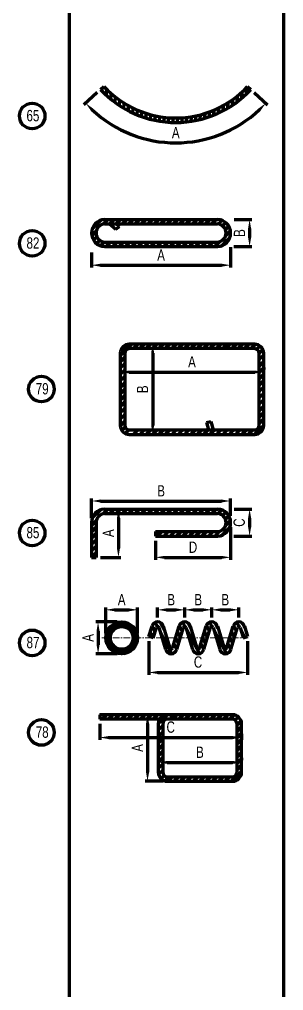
# Model space of a CAD drawing. Header units: millimetres. Extents: x 87961 to 634375, y 789523 to 1897921.
# Drawn here: x 98333 to 99796, y 1036888 to 1042263 of the extents above; entities that cross this region are included whole.
import ezdxf

# ---------------------------------------------------------------- set-up
doc = ezdxf.new("R2010")
doc.units = ezdxf.units.MM
doc.header["$LTSCALE"] = 30
doc.linetypes.add('CENTER', pattern=[2, 1.25, -0.25, 0.25, -0.25])
for name, color, linetype, lineweight in [('center line', 9, 'CENTER', 0), ('DDIMS', 2, 'Continuous', 100), ('Shape code 1', 7, 'Continuous', 211)]:
    doc.layers.add(name, color=color, linetype=linetype, lineweight=lineweight)
doc.styles.add('DM25', font='swisscl.ttf', dxfattribs={"height": 62.5})
doc.dimstyles.new('DM25', dxfattribs={"dimtxt": 62.5, "dimasz": 50, "dimexe": 13, "dimexo": 25, "dimgap": 25, "dimtad": 1, "dimdec": 0, "dimzin": 0, "dimdsep": 46, "dimtxsty": 'DM25', "dimcen": 25, "dimclrd": 3, "dimclre": 3, "dimclrt": 1, "dimadec": 0, "dimazin": 0, "dimtfac": 0.02, "dimtdec": 0, "dimtmove": 0, "dimatfit": 3, "dimfxl": 0, "dimtolj": 1, "dimtzin": 0, "dimlwd": -1, "dimlwe": -1, "dimarcsym": 0})

# ---------------------------------------------------------------- blocks, each defined once
blk = doc.blocks.new('*D138')
at = {"layer": 'DDIMS', "color": 3, "transparency": 16777216}
for p, q in [((99502.8, 1041002), (99502.8, 1040889.6)), ((98732.4, 1040972.4), (98732.4, 1040889.6)), ((98782.4, 1040902.6), (99452.8, 1040902.6))]:
    blk.add_line(p, q, dxfattribs=at)
for points in [[(98782.4, 1040910.9), (98782.4, 1040894.3), (98732.4, 1040902.6)], [(99452.8, 1040910.9), (99452.8, 1040894.3), (99502.8, 1040902.6)]]:
    blk.add_solid(points, dxfattribs=at)
at = {"layer": 'Defpoints', "color": 0, "transparency": 16777216}
for p in [(98732.4, 1040997.4), (99502.8, 1041027), (99502.8, 1040902.6)]:
    blk.add_point(p, dxfattribs=at)
at = {"layer": 'DDIMS', "color": 1, "transparency": 16777216, "insert": (99117.6, 1040958.8), "char_height": 62.5, "width": 43.253, "attachment_point": 5, "style": 'DM25'}
blk.add_mtext('\\A1;A', dxfattribs=at)
blk = doc.blocks.new('*D139')
at = {"layer": 'DDIMS', "color": 3, "transparency": 16777216}
for p, q in [((99521.7, 1041155.7), (99621.1, 1041155.7)), ((99608.1, 1041105.7), (99608.1, 1041055.7)), ((99521.3, 1041005.7), (99621.1, 1041005.7))]:
    blk.add_line(p, q, dxfattribs=at)
for points in [[(99599.8, 1041105.7), (99616.4, 1041105.7), (99608.1, 1041155.7)], [(99599.8, 1041055.7), (99616.4, 1041055.7), (99608.1, 1041005.7)]]:
    blk.add_solid(points, dxfattribs=at)
at = {"layer": 'Defpoints', "color": 0, "transparency": 16777216}
for p in [(99496.7, 1041155.7), (99496.3, 1041005.7), (99608.1, 1041005.7)]:
    blk.add_point(p, dxfattribs=at)
at = {"layer": 'DDIMS', "color": 1, "transparency": 16777216, "insert": (99551.8, 1041080.7), "char_height": 62.5, "attachment_point": 5, "rotation": 90, "style": 'DM25'}
blk.add_mtext('\\A1;B', dxfattribs=at)
blk = doc.blocks.new('*D194')
at = {"layer": 'DDIMS', "color": 3, "transparency": 16777216}
for p, q in [((98891.3, 1040336.5), (98891.3, 1040324.5)), ((98941.3, 1040311.5), (99636.2, 1040311.5)), ((99686.2, 1040336.5), (99686.2, 1040324.5))]:
    blk.add_line(p, q, dxfattribs=at)
for points in [[(98941.3, 1040319.9), (98941.3, 1040303.2), (98891.3, 1040311.5)], [(99636.2, 1040319.9), (99636.2, 1040303.2), (99686.2, 1040311.5)]]:
    blk.add_solid(points, dxfattribs=at)
at = {"layer": 'Defpoints', "color": 0, "transparency": 16777216}
for p in [(98891.3, 1040311.5), (99686.2, 1040311.5), (99686.2, 1040311.5)]:
    blk.add_point(p, dxfattribs=at)
at = {"layer": 'DDIMS', "color": 1, "transparency": 16777216, "insert": (99288.7, 1040367.8), "char_height": 62.5, "width": 65.67, "attachment_point": 5, "style": 'DM25'}
blk.add_mtext('\\A1;A', dxfattribs=at)
blk = doc.blocks.new('*D193')
at = {"layer": 'DDIMS', "color": 3, "transparency": 16777216}
for p, q in [((99046, 1040465.9), (99058, 1040465.9)), ((99071, 1040415.9), (99071, 1040015.9)), ((99046, 1039965.9), (99058, 1039965.9))]:
    blk.add_line(p, q, dxfattribs=at)
for points in [[(99062.6, 1040415.9), (99079.3, 1040415.9), (99071, 1040465.9)], [(99062.6, 1040015.9), (99079.3, 1040015.9), (99071, 1039965.9)]]:
    blk.add_solid(points, dxfattribs=at)
at = {"layer": 'Defpoints', "color": 0, "transparency": 16777216}
for p in [(99071, 1040465.9), (99071, 1039965.9), (99071, 1039965.9)]:
    blk.add_point(p, dxfattribs=at)
at = {"layer": 'DDIMS', "color": 1, "transparency": 16777216, "insert": (99014.7, 1040215.9), "char_height": 62.5, "width": 61.24, "attachment_point": 5, "rotation": 90, "style": 'DM25'}
blk.add_mtext('\\A1;B', dxfattribs=at)
blk = doc.blocks.new('*D195')
at = {"layer": 'DDIMS', "color": 3, "transparency": 16777216}
for p, q in [((98732.4, 1039503), (98732.4, 1039610.6)), ((98782.4, 1039597.6), (99451.9, 1039597.6)), ((99501.9, 1039514.7), (99501.9, 1039610.6))]:
    blk.add_line(p, q, dxfattribs=at)
for points in [[(98782.4, 1039606), (98782.4, 1039589.3), (98732.4, 1039597.6)], [(99451.9, 1039606), (99451.9, 1039589.3), (99501.9, 1039597.6)]]:
    blk.add_solid(points, dxfattribs=at)
at = {"layer": 'Defpoints', "color": 0, "transparency": 16777216}
for p in [(99501.9, 1039597.6), (98732.4, 1039478), (99501.9, 1039489.7)]:
    blk.add_point(p, dxfattribs=at)
at = {"layer": 'DDIMS', "color": 1, "transparency": 16777216, "insert": (99117.6, 1039653.9), "char_height": 62.5, "width": 43.253, "attachment_point": 5, "style": 'DM25'}
blk.add_mtext('\\A1;B', dxfattribs=at)
blk = doc.blocks.new('*D196')
at = {"layer": 'DDIMS', "color": 3, "transparency": 16777216}
for p, q in [((99521.7, 1039553), (99621.1, 1039553)), ((99608.1, 1039503), (99608.1, 1039453)), ((99521.3, 1039403), (99621.1, 1039403))]:
    blk.add_line(p, q, dxfattribs=at)
for points in [[(99599.8, 1039503), (99616.4, 1039503), (99608.1, 1039553)], [(99599.8, 1039453), (99616.4, 1039453), (99608.1, 1039403)]]:
    blk.add_solid(points, dxfattribs=at)
at = {"layer": 'Defpoints', "color": 0, "transparency": 16777216}
for p in [(99496.7, 1039553), (99496.3, 1039403), (99608.1, 1039403)]:
    blk.add_point(p, dxfattribs=at)
at = {"layer": 'DDIMS', "color": 1, "transparency": 16777216, "insert": (99550.6, 1039478), "char_height": 62.5, "attachment_point": 5, "rotation": 90, "style": 'DM25'}
blk.add_mtext('\\A1;C', dxfattribs=at)
blk = doc.blocks.new('*D197')
at = {"layer": 'DDIMS', "color": 3, "transparency": 16777216}
for p, q in [((99502.8, 1039453), (99502.8, 1039272.7)), ((99086.6, 1039378), (99086.6, 1039272.7)), ((99136.6, 1039285.7), (99452.8, 1039285.7))]:
    blk.add_line(p, q, dxfattribs=at)
for points in [[(99136.6, 1039294), (99136.6, 1039277.3), (99086.6, 1039285.7)], [(99452.8, 1039294), (99452.8, 1039277.3), (99502.8, 1039285.7)]]:
    blk.add_solid(points, dxfattribs=at)
at = {"layer": 'Defpoints', "color": 0, "transparency": 16777216}
for p in [(99502.8, 1039478), (99086.6, 1039403), (99502.8, 1039285.7)]:
    blk.add_point(p, dxfattribs=at)
at = {"layer": 'DDIMS', "color": 1, "transparency": 16777216, "insert": (99294.7, 1039341.9), "char_height": 62.5, "width": 43.253, "attachment_point": 5, "style": 'DM25'}
blk.add_mtext('\\A1;D', dxfattribs=at)
blk = doc.blocks.new('*D198')
at = {"layer": 'DDIMS', "color": 3, "transparency": 16777216}
for p, q in [((98885.2, 1039553), (98894.5, 1039553)), ((98881.5, 1039503), (98881.5, 1039335.8)), ((98782.4, 1039285.8), (98894.5, 1039285.8))]:
    blk.add_line(p, q, dxfattribs=at)
for points in [[(98873.1, 1039503), (98889.8, 1039503), (98881.5, 1039553)], [(98873.1, 1039335.8), (98889.8, 1039335.8), (98881.5, 1039285.8)]]:
    blk.add_solid(points, dxfattribs=at)
at = {"layer": 'Defpoints', "color": 0, "transparency": 16777216}
for p in [(98860.2, 1039553), (98757.4, 1039285.8), (98881.5, 1039285.8)]:
    blk.add_point(p, dxfattribs=at)
at = {"layer": 'DDIMS', "color": 1, "transparency": 16777216, "insert": (98825.2, 1039419.4), "char_height": 62.5, "attachment_point": 5, "rotation": 90, "style": 'DM25'}
blk.add_mtext('\\A1;A', dxfattribs=at)
blk = doc.blocks.new('*D203')
at = {"layer": 'DDIMS', "color": 3, "transparency": 16777216}
for p, q in [((98874.4, 1038928), (98755.5, 1038928)), ((98768.5, 1038878), (98768.5, 1038802.3)), ((98874.4, 1038752.3), (98755.5, 1038752.3))]:
    blk.add_line(p, q, dxfattribs=at)
for points in [[(98760.1, 1038878), (98776.8, 1038878), (98768.5, 1038928)], [(98760.1, 1038802.3), (98776.8, 1038802.3), (98768.5, 1038752.3)]]:
    blk.add_solid(points, dxfattribs=at)
at = {"layer": 'Defpoints', "color": 0, "transparency": 16777216}
for p in [(98899.4, 1038928), (98768.5, 1038752.3), (98899.4, 1038752.3)]:
    blk.add_point(p, dxfattribs=at)
at = {"layer": 'DDIMS', "color": 1, "transparency": 16777216, "insert": (98712.2, 1038840.1), "char_height": 62.5, "attachment_point": 5, "rotation": 90, "style": 'DM25'}
blk.add_mtext('\\A1;A', dxfattribs=at)
blk = doc.blocks.new('*D204')
at = {"layer": 'DDIMS', "color": 3, "transparency": 16777216}
for p, q in [((99098.4, 1038953), (99098.4, 1039008.4)), ((99248.4, 1038953), (99248.4, 1039008.4)), ((99148.4, 1038995.4), (99198.4, 1038995.4))]:
    blk.add_line(p, q, dxfattribs=at)
for points in [[(99148.4, 1039003.7), (99148.4, 1038987), (99098.4, 1038995.4)], [(99198.4, 1039003.7), (99198.4, 1038987), (99248.4, 1038995.4)]]:
    blk.add_solid(points, dxfattribs=at)
at = {"layer": 'Defpoints', "color": 0, "transparency": 16777216}
for p in [(99248.4, 1038995.4), (99098.4, 1038928), (99248.4, 1038928)]:
    blk.add_point(p, dxfattribs=at)
at = {"layer": 'DDIMS', "color": 1, "transparency": 16777216, "insert": (99173.4, 1039051.6), "char_height": 62.5, "width": 51.059, "attachment_point": 5, "style": 'DM25'}
blk.add_mtext('\\A1;B', dxfattribs=at)
blk = doc.blocks.new('*D205')
at = {"layer": 'DDIMS', "color": 3, "transparency": 16777216}
for p, q in [((99248.4, 1038953), (99248.4, 1039008.4)), ((99398.4, 1038953), (99398.4, 1039008.4)), ((99298.4, 1038995.4), (99348.4, 1038995.4))]:
    blk.add_line(p, q, dxfattribs=at)
for points in [[(99298.4, 1039003.7), (99298.4, 1038987), (99248.4, 1038995.4)], [(99348.4, 1039003.7), (99348.4, 1038987), (99398.4, 1038995.4)]]:
    blk.add_solid(points, dxfattribs=at)
at = {"layer": 'Defpoints', "color": 0, "transparency": 16777216}
for p in [(99398.4, 1038995.4), (99248.4, 1038928), (99398.4, 1038928)]:
    blk.add_point(p, dxfattribs=at)
at = {"layer": 'DDIMS', "color": 1, "transparency": 16777216, "insert": (99323.4, 1039051.6), "char_height": 62.5, "width": 51.059, "attachment_point": 5, "style": 'DM25'}
blk.add_mtext('\\A1;B', dxfattribs=at)
blk = doc.blocks.new('*D206')
at = {"layer": 'DDIMS', "color": 3, "transparency": 16777216}
for p, q in [((99050.1, 1038822.4), (99050.1, 1038635.6)), ((99596.8, 1038822.4), (99596.8, 1038635.6)), ((99100.1, 1038648.6), (99546.8, 1038648.6))]:
    blk.add_line(p, q, dxfattribs=at)
for points in [[(99100.1, 1038656.9), (99100.1, 1038640.2), (99050.1, 1038648.6)], [(99546.8, 1038656.9), (99546.8, 1038640.2), (99596.8, 1038648.6)]]:
    blk.add_solid(points, dxfattribs=at)
at = {"layer": 'Defpoints', "color": 0, "transparency": 16777216}
for p in [(99050.1, 1038847.4), (99596.8, 1038847.4), (99596.8, 1038648.6)]:
    blk.add_point(p, dxfattribs=at)
at = {"layer": 'DDIMS', "color": 1, "transparency": 16777216, "insert": (99322.3, 1038706.1), "char_height": 62.5, "attachment_point": 5, "style": 'DM25'}
blk.add_mtext('\\A1;C', dxfattribs=at)
blk = doc.blocks.new('*D207')
at = {"layer": 'DDIMS', "color": 3, "transparency": 16777216}
for p, q in [((99398.4, 1038953), (99398.4, 1039008.4)), ((99548.4, 1038953), (99548.4, 1039008.4)), ((99448.4, 1038995.4), (99498.4, 1038995.4))]:
    blk.add_line(p, q, dxfattribs=at)
for points in [[(99448.4, 1039003.7), (99448.4, 1038987), (99398.4, 1038995.4)], [(99498.4, 1039003.7), (99498.4, 1038987), (99548.4, 1038995.4)]]:
    blk.add_solid(points, dxfattribs=at)
at = {"layer": 'Defpoints', "color": 0, "transparency": 16777216}
for p in [(99548.4, 1038995.4), (99398.4, 1038928), (99548.4, 1038928)]:
    blk.add_point(p, dxfattribs=at)
at = {"layer": 'DDIMS', "color": 1, "transparency": 16777216, "insert": (99473.4, 1039051.6), "char_height": 62.5, "width": 51.059, "attachment_point": 5, "style": 'DM25'}
blk.add_mtext('\\A1;B', dxfattribs=at)
blk = doc.blocks.new('*D208')
at = {"layer": 'DDIMS', "color": 3, "transparency": 16777216}
for p, q in [((98811.6, 1038865.1), (98811.6, 1039008.4)), ((98987.3, 1038865.1), (98987.3, 1039008.4)), ((98861.6, 1038995.4), (98937.3, 1038995.4))]:
    blk.add_line(p, q, dxfattribs=at)
for points in [[(98861.6, 1039003.7), (98861.6, 1038987), (98811.6, 1038995.4)], [(98937.3, 1039003.7), (98937.3, 1038987), (98987.3, 1038995.4)]]:
    blk.add_solid(points, dxfattribs=at)
at = {"layer": 'Defpoints', "color": 0, "transparency": 16777216}
for p in [(98987.3, 1038995.4), (98811.6, 1038840.1), (98987.3, 1038840.1)]:
    blk.add_point(p, dxfattribs=at)
at = {"layer": 'DDIMS', "color": 1, "transparency": 16777216, "insert": (98899.4, 1039051.6), "char_height": 62.5, "attachment_point": 5, "style": 'DM25'}
blk.add_mtext('\\A1;A', dxfattribs=at)
blk = doc.blocks.new('*D217')
at = {"layer": 'DDIMS', "color": 3, "transparency": 16777216}
for p, q in [((99127, 1038415), (99029.5, 1038415)), ((99042.5, 1038365), (99042.5, 1038096.4)), ((99130, 1038046.4), (99029.5, 1038046.4))]:
    blk.add_line(p, q, dxfattribs=at)
for points in [[(99034.2, 1038365), (99050.9, 1038365), (99042.5, 1038415)], [(99034.2, 1038096.4), (99050.9, 1038096.4), (99042.5, 1038046.4)]]:
    blk.add_solid(points, dxfattribs=at)
at = {"layer": 'Defpoints', "color": 0, "transparency": 16777216}
for p in [(99152, 1038415), (99042.5, 1038046.4), (99155, 1038046.4)]:
    blk.add_point(p, dxfattribs=at)
at = {"layer": 'DDIMS', "color": 1, "transparency": 16777216, "insert": (98986.3, 1038230.7), "char_height": 62.5, "attachment_point": 5, "rotation": 90, "style": 'DM25'}
blk.add_mtext('\\A1;A', dxfattribs=at)
blk = doc.blocks.new('*D220')
at = {"layer": 'DDIMS', "color": 3, "transparency": 16777216}
for p, q in [((99102, 1038176), (99102, 1038164)), ((99152, 1038151), (99513.6, 1038151)), ((99563.6, 1038176), (99563.6, 1038164))]:
    blk.add_line(p, q, dxfattribs=at)
for points in [[(99152, 1038159.3), (99152, 1038142.7), (99102, 1038151)], [(99513.6, 1038159.3), (99513.6, 1038142.7), (99563.6, 1038151)]]:
    blk.add_solid(points, dxfattribs=at)
at = {"layer": 'Defpoints', "color": 0, "transparency": 16777216}
for p in [(99102, 1038151), (99563.6, 1038151), (99563.6, 1038151)]:
    blk.add_point(p, dxfattribs=at)
at = {"layer": 'DDIMS', "color": 1, "transparency": 16777216, "insert": (99332.8, 1038207.3), "char_height": 62.5, "attachment_point": 5, "style": 'DM25'}
blk.add_mtext('\\A1;B', dxfattribs=at)
blk = doc.blocks.new('*D222')
at = {"layer": 'DDIMS', "color": 3, "transparency": 16777216}
for p, q in [((98778.1, 1038365), (98778.1, 1038275.5)), ((99563.6, 1038309.4), (99563.6, 1038275.5)), ((98828.1, 1038288.5), (99513.6, 1038288.5))]:
    blk.add_line(p, q, dxfattribs=at)
for points in [[(98828.1, 1038296.8), (98828.1, 1038280.1), (98778.1, 1038288.5)], [(99513.6, 1038296.8), (99513.6, 1038280.1), (99563.6, 1038288.5)]]:
    blk.add_solid(points, dxfattribs=at)
at = {"layer": 'Defpoints', "color": 0, "transparency": 16777216}
for p in [(98778.1, 1038390), (99563.6, 1038334.4), (99563.6, 1038288.5)]:
    blk.add_point(p, dxfattribs=at)
at = {"layer": 'DDIMS', "color": 1, "transparency": 16777216, "insert": (99170.9, 1038346), "char_height": 62.5, "attachment_point": 5, "style": 'DM25'}
blk.add_mtext('\\A1;C', dxfattribs=at)

msp = doc.modelspace()

# ---------------------------------------------------------------- linework, layer by layer
at = {"layer": 'center line'}
msp.add_line((98789.6, 1038840.1), (99599.5, 1038840.1), dxfattribs=at)
at = {"layer": 'DDIMS'}
for p, q in [((98607.8, 1058445.2), (98607.8, 1015331.3)), ((99796.5, 1058276.3), (99796.5, 1015331.3))]:
    msp.add_line(p, q, dxfattribs=at)
at = {"layer": 'DDIMS', "color": 3}
for p, q in [((98764, 1041858.6), (98689.9, 1041790.7)), ((99633.7, 1041858.6), (99707.8, 1041790.7))]:
    msp.add_line(p, q, dxfattribs=at)
at = {"layer": 'DDIMS'}
for centre in [(98403.5, 1041728.5), (98403.5, 1041023.4), (98454.4, 1040217), (98403.5, 1039420.7), (98403.5, 1038812.4), (98454.4, 1038316.7)]:
    msp.add_circle(centre, 70.9, dxfattribs=at)
at = {"layer": 'DDIMS', "color": 3}
msp.add_arc((99198.9, 1042256.9), 677.2, 226.7198, 313.2802, dxfattribs=at)
for points in [[(98728.7, 1041758), (98740.5, 1041769.7), (98699.5, 1041799.5)], [(99657.2, 1041769.7), (99669, 1041758), (99698.2, 1041799.5)]]:
    msp.add_solid(points, dxfattribs=at)
at = {"layer": 'Shape code 1'}
for p, q in [((98782.5, 1041875.5), (98800.9, 1041892.4)), ((98791, 1041866.4), (98791.8, 1041884)), ((98815, 1041842.8), (98816.5, 1041876.1)), ((99565.1, 1041827.1), (99566.6, 1041861.9)), ((99591.1, 1041850.7), (99592.8, 1041888)), ((99596.8, 1041892.4), (99615.2, 1041875.5)), ((98839.1, 1041821.7), (98840.5, 1041853.4)), ((98863.3, 1041802.8), (98864.7, 1041833.2)), ((98887.6, 1041785.8), (98888.9, 1041815.1)), ((99487.6, 1041771.6), (99488.9, 1041801.8)), ((99513.3, 1041787.9), (99514.7, 1041819.3)), ((99539.1, 1041806.3), (99540.6, 1041839.2)), ((98912, 1041770.6), (98913.2, 1041799)), ((98936.4, 1041757), (98937.6, 1041784.7)), ((98960.9, 1041744.8), (98962.1, 1041772)), ((98985.4, 1041734.1), (98986.6, 1041760.7)), ((99010, 1041724.7), (99011.2, 1041750.9)), ((99385.4, 1041723.9), (99386.5, 1041750.9)), ((99410.8, 1041733.5), (99412, 1041761.1)), ((99436.3, 1041744.6), (99437.6, 1041772.9)), ((99461.9, 1041757.3), (99463.2, 1041786.4)), ((99034.7, 1041716.6), (99035.8, 1041742.5)), ((99059.4, 1041709.7), (99060.5, 1041735.3)), ((99084.2, 1041704), (99085.3, 1041729.3)), ((99109, 1041699.4), (99110.1, 1041724.6)), ((99133.9, 1041696), (99135, 1041721)), ((99158.8, 1041693.7), (99159.9, 1041718.6)), ((99183.8, 1041692.4), (99184.9, 1041717.4)), ((99208.8, 1041692.3), (99209.9, 1041717.4)), ((99233.9, 1041693.3), (99235, 1041718.5)), ((99259, 1041695.5), (99260.1, 1041720.7)), ((99284.2, 1041698.7), (99285.3, 1041724.2)), ((99309.4, 1041703.2), (99310.5, 1041728.9)), ((99334.7, 1041708.8), (99335.8, 1041734.9)), ((99360, 1041715.7), (99361.1, 1041742.2)), ((98783.5, 1041151.9), (98736.3, 1041104.6)), ((98822.7, 1041155.7), (98796.6, 1041129.6)), ((98803.5, 1041155.7), (99431.6, 1041155.7)), ((98804.2, 1041130.7), (99430.9, 1041130.7)), ((98832.4, 1041130.7), (98866, 1041101.6)), ((98858.2, 1041155.8), (98833, 1041130.7)), ((98866, 1041101.6), (98887.4, 1041116.2)), ((98893.5, 1041155.8), (98868.4, 1041130.7)), ((98870.6, 1041130.7), (98887.4, 1041116.2)), ((98928.9, 1041155.8), (98903.8, 1041130.7)), ((98964.2, 1041155.8), (98939.1, 1041130.7)), ((98999.5, 1041155.7), (98974.5, 1041130.7)), ((99034.8, 1041155.7), (99009.8, 1041130.7)), ((99070.2, 1041155.7), (99045.2, 1041130.7)), ((99105.5, 1041155.7), (99080.5, 1041130.7)), ((99140.9, 1041155.7), (99115.9, 1041130.7)), ((99176.2, 1041155.7), (99151.2, 1041130.7)), ((99211.6, 1041155.7), (99186.6, 1041130.7)), ((99246.8, 1041155.6), (99222, 1041130.7)), ((99282.2, 1041155.6), (99257.3, 1041130.7)), ((99317.6, 1041155.6), (99292.7, 1041130.7)), ((99352.9, 1041155.6), (99328, 1041130.7)), ((99388.3, 1041155.6), (99363.4, 1041130.7)), ((99423.6, 1041155.6), (99398.7, 1041130.7)), ((99454.3, 1041150.9), (99433.8, 1041130.4)), ((99476.5, 1041137.7), (99458.7, 1041120)), ((99492.6, 1041118.5), (99474, 1041099.9)), ((98758.5, 1041091.5), (98733.7, 1041066.7)), ((98762, 1041059.6), (98743.6, 1041041.2)), ((99497.3, 1041052.4), (99455.9, 1041011.1)), ((99501.9, 1041092.4), (99475.6, 1041066.2)), ((98777.9, 1041040.2), (98760.1, 1041022.4)), ((98803.8, 1041030.7), (98782.8, 1041009.7)), ((98803.5, 1041005.7), (99431.6, 1041005.7)), ((98804.2, 1041030.7), (99430.9, 1041030.7)), ((98839.1, 1041030.7), (98814.1, 1041005.7)), ((98874.5, 1041030.7), (98849.5, 1041005.7)), ((98909.8, 1041030.7), (98884.8, 1041005.7)), ((98945.2, 1041030.7), (98920.2, 1041005.7)), ((98980.5, 1041030.7), (98955.5, 1041005.7)), ((99015.9, 1041030.7), (98990.9, 1041005.7)), ((99051.2, 1041030.7), (99030.2, 1041009.6)), ((99086.6, 1041030.7), (99061.5, 1041005.6)), ((99122, 1041030.7), (99096.8, 1041005.6)), ((99157.3, 1041030.7), (99132.2, 1041005.6)), ((99192.7, 1041030.7), (99167.6, 1041005.6)), ((99228, 1041030.7), (99202.9, 1041005.6)), ((99263.4, 1041030.7), (99238.4, 1041005.7)), ((99298.7, 1041030.7), (99277.6, 1041009.5)), ((99334.1, 1041030.7), (99308.9, 1041005.5)), ((99369.4, 1041030.7), (99344.2, 1041005.5)), ((99404.8, 1041030.7), (99379.6, 1041005.5)), ((99442.2, 1041032.7), (99414.9, 1041005.5)), ((98953.8, 1040465.9), (98891.3, 1040403.3)), ((98925.4, 1040462.8), (98894.3, 1040431.7)), ((98989.2, 1040465.9), (98964.2, 1040440.9)), ((99024.5, 1040465.9), (98999.5, 1040440.9)), ((99059.9, 1040465.9), (99034.9, 1040440.9)), ((99095.2, 1040465.9), (99070.2, 1040440.9)), ((99130.6, 1040465.9), (99105.6, 1040440.9)), ((99165.9, 1040465.9), (99140.9, 1040440.9)), ((99201.3, 1040465.9), (99176.3, 1040440.9)), ((99236.7, 1040465.9), (99211.7, 1040440.9)), ((99272, 1040465.9), (99247, 1040440.9)), ((99307.4, 1040465.9), (99282.4, 1040440.9)), ((99342.7, 1040465.9), (99317.7, 1040440.9)), ((99378.1, 1040465.9), (99353.1, 1040440.9)), ((99413.4, 1040465.9), (99388.4, 1040440.9)), ((99448.8, 1040465.9), (99423.8, 1040440.9)), ((99476.8, 1040458.5), (99459.1, 1040440.9)), ((99476.8, 1040465.9), (99476.8, 1040440.9)), ((99499.5, 1040465.9), (99476.8, 1040443.2)), ((99534.9, 1040465.9), (99509.9, 1040440.9)), ((99570.2, 1040465.9), (99545.2, 1040440.9)), ((99605.6, 1040465.9), (99580.6, 1040440.9)), ((99640.6, 1040465.5), (99615.9, 1040440.9)), ((98971.5, 1040448.2), (98964.2, 1040440.9)), ((99665.8, 1040455.4), (99647.8, 1040437.4)), ((99681.5, 1040435.7), (99661.2, 1040415.4)), ((99686.2, 1040405.1), (99661.2, 1040380.1)), ((98916.3, 1040393), (98891.3, 1040368)), ((98916.3, 1040357.6), (98891.3, 1040332.6)), ((99686.2, 1040369.7), (99661.2, 1040344.7)), ((98916.3, 1040322.3), (98891.3, 1040297.3)), ((99686.2, 1040334.4), (99661.2, 1040309.4)), ((99686.2, 1040299), (99661.2, 1040274)), ((98916.3, 1040286.9), (98891.3, 1040261.9)), ((98916.3, 1040251.5), (98891.3, 1040226.5)), ((99686.2, 1040263.7), (99661.2, 1040238.7)), ((98916.3, 1040216.2), (98891.3, 1040191.2)), ((99686.2, 1040228.3), (99661.2, 1040203.3)), ((99686.2, 1040192.9), (99661.2, 1040167.9)), ((98916.3, 1040180.8), (98891.3, 1040155.8)), ((98916.3, 1040145.5), (98891.3, 1040120.5)), ((99686.2, 1040157.6), (99661.2, 1040132.6)), ((98916.3, 1040110.1), (98891.3, 1040085.1)), ((99686.2, 1040122.2), (99661.2, 1040097.2)), ((99686.2, 1040086.9), (99661.2, 1040061.9)), ((98916.3, 1040074.8), (98891.3, 1040049.8)), ((98916.3, 1040039.4), (98891.3, 1040014.4)), ((99369.2, 1040031.5), (99393.3, 1040038)), ((99369.2, 1040031.5), (99380.1, 1039990.9)), ((99393.3, 1040038), (99405.9, 1039990.9)), ((99686.2, 1040051.5), (99661.2, 1040026.5)), ((98918.7, 1040006.5), (98900.4, 1039988.2)), ((98938.7, 1039991.2), (98919.2, 1039971.6)), ((98989.2, 1039990.9), (98964.2, 1039965.9)), ((99024.5, 1039990.9), (98999.5, 1039965.9)), ((99059.9, 1039990.9), (99034.9, 1039965.9)), ((99095.2, 1039990.9), (99070.2, 1039965.9)), ((99130.6, 1039990.9), (99105.6, 1039965.9)), ((99165.9, 1039990.9), (99140.9, 1039965.9)), ((99201.3, 1039990.9), (99176.3, 1039965.9)), ((99236.7, 1039990.9), (99211.7, 1039965.9)), ((99272, 1039990.9), (99247, 1039965.9)), ((99307.4, 1039990.9), (99282.4, 1039965.9)), ((99342.7, 1039990.9), (99317.7, 1039965.9)), ((99378.1, 1039990.9), (99353.1, 1039965.9)), ((99413.4, 1039990.9), (99388.4, 1039965.9)), ((99448.8, 1039990.9), (99423.8, 1039965.9)), ((99484.1, 1039990.9), (99459.1, 1039965.9)), ((99519.5, 1039990.9), (99494.5, 1039965.9)), ((99554.8, 1039990.9), (99529.8, 1039965.9)), ((99590.2, 1039990.9), (99565.2, 1039965.9)), ((99625.6, 1039990.9), (99600.6, 1039965.9)), ((99686.2, 1040016.2), (99635.9, 1039965.9)), ((98971.5, 1039973.2), (98964.2, 1039965.9)), ((98783.5, 1039549.1), (98736.3, 1039501.9)), ((98822.7, 1039553), (98796.6, 1039526.9)), ((98803.5, 1039553), (99431.6, 1039553)), ((98858.2, 1039553.1), (98833, 1039528)), ((98893.5, 1039553.1), (98868.4, 1039528)), ((98928.9, 1039553.1), (98903.8, 1039528)), ((98964.2, 1039553.1), (98939.1, 1039528)), ((98999.5, 1039553), (98974.5, 1039528)), ((99034.8, 1039553), (99009.8, 1039528)), ((99070.2, 1039553), (99045.2, 1039528)), ((99105.5, 1039553), (99080.5, 1039528)), ((99140.9, 1039553), (99115.9, 1039528)), ((99176.2, 1039553), (99151.2, 1039528)), ((99211.6, 1039553), (99186.6, 1039528)), ((99246.8, 1039552.9), (99222, 1039528)), ((99282.2, 1039552.9), (99257.3, 1039528)), ((99317.6, 1039552.9), (99292.7, 1039528)), ((99352.9, 1039552.9), (99328, 1039528)), ((99388.3, 1039552.9), (99363.4, 1039528)), ((99423.6, 1039552.9), (99398.7, 1039528)), ((99454.3, 1039548.2), (99433.8, 1039527.7)), ((98804.2, 1039528), (99430.9, 1039528)), ((99476.5, 1039535), (99458.7, 1039517.3)), ((99492.6, 1039515.7), (99474, 1039497.1)), ((98732.4, 1039478), (98732.4, 1039285.8)), ((98757.4, 1039452.3), (98732.4, 1039427.3)), ((98758.5, 1039488.8), (98733.7, 1039463.9)), ((98757.4, 1039478), (98757.4, 1039285.8)), ((99497.3, 1039449.7), (99455.9, 1039408.4)), ((99501.9, 1039489.7), (99475.6, 1039463.4)), ((98757.4, 1039416.9), (98732.4, 1039391.9)), ((99086.6, 1039428), (99430.9, 1039428)), ((99086.6, 1039428), (99086.6, 1039403)), ((99086.6, 1039403), (99431.6, 1039403)), ((99122, 1039428), (99096.8, 1039402.9)), ((99157.3, 1039428), (99132.2, 1039402.9)), ((99192.7, 1039428), (99167.6, 1039402.9)), ((99228, 1039428), (99202.9, 1039402.9)), ((99263.4, 1039428), (99238.4, 1039403)), ((99298.7, 1039428), (99277.6, 1039406.8)), ((99334.1, 1039428), (99308.9, 1039402.7)), ((99369.4, 1039428), (99344.2, 1039402.7)), ((99404.8, 1039428), (99379.6, 1039402.7)), ((99442.2, 1039430), (99414.9, 1039402.7)), ((98757.4, 1039381.6), (98732.4, 1039356.6)), ((98757.4, 1039346.2), (98732.4, 1039321.2)), ((98757.4, 1039310.8), (98732.4, 1039285.8)), ((98732.4, 1039285.8), (98757.4, 1039285.8)), ((98812.3, 1038851.2), (98888.4, 1038927.3)), ((98819.1, 1038875.7), (98863.9, 1038920.5)), ((98878, 1038899.2), (98906.5, 1038927.7)), ((98899.4, 1038903), (98921.6, 1038925.2)), ((98915.1, 1038901), (98934.7, 1038920.6)), ((98928, 1038896.2), (98946.3, 1038914.5)), ((98938.7, 1038889.2), (98956.5, 1038907)), ((99050.1, 1038847.4), (99067.5, 1038905.2)), ((99084.2, 1038874), (99067.5, 1038905.1)), ((99097.1, 1038902.9), (99085.2, 1038925.2)), ((99135.9, 1038883.4), (99114.2, 1038923.9)), ((99129.3, 1038905.2), (99166.5, 1038782.4)), ((99180.4, 1038782.4), (99217.5, 1038905.2)), ((99235.1, 1038876.9), (99218.5, 1038907.8)), ((99249.5, 1038902.9), (99237.2, 1038926)), ((99282.8, 1038893.7), (99267.9, 1038921.5)), ((99279.3, 1038905.2), (99316.5, 1038782.4)), ((99330.4, 1038782.4), (99367.5, 1038905.2)), ((99385.1, 1038876.9), (99368.5, 1038907.8)), ((99399.5, 1038902.9), (99387.2, 1038926)), ((99432.8, 1038893.7), (99417.9, 1038921.5)), ((99429.2, 1038900.5), (99417.9, 1038921.5)), ((99429.3, 1038905.2), (99466.5, 1038782.4)), ((99480.4, 1038782.4), (99517.5, 1038905.2)), ((99535.1, 1038876.9), (99518.5, 1038907.8)), ((99549.5, 1038902.9), (99537.2, 1038926)), ((99582.8, 1038893.7), (99567.9, 1038921.5)), ((99579.3, 1038905.2), (99596.8, 1038847.4)), ((98811.9, 1038833.1), (98840.3, 1038861.6)), ((98947.6, 1038880.5), (98965.4, 1038898.2)), ((98954.8, 1038870), (98973, 1038888.2)), ((98959.5, 1038821.7), (98986.9, 1038849)), ((98959.9, 1038857.4), (98979.3, 1038876.8)), ((98962.3, 1038842.1), (98984, 1038863.9)), ((99074, 1038840.1), (99050.1, 1038847.4)), ((99074, 1038840.1), (99057.3, 1038871.3)), ((99074, 1038840.1), (99091.5, 1038897.9)), ((99105.4, 1038897.9), (99142.5, 1038775.1)), ((99177.6, 1038752.5), (99112.7, 1038873.7)), ((99204.3, 1038775.1), (99241.5, 1038897.9)), ((99224.9, 1038843), (99208.2, 1038874.2)), ((99255.4, 1038897.9), (99292.5, 1038775.1)), ((99329.9, 1038752.9), (99259.6, 1038884.1)), ((99354.3, 1038775.1), (99391.5, 1038897.9)), ((99374.9, 1038843), (99358.2, 1038874.2)), ((99405.4, 1038897.9), (99442.5, 1038775.1)), ((99479.9, 1038752.9), (99409.6, 1038884.1)), ((99504.3, 1038775.1), (99541.5, 1038897.9)), ((99524.9, 1038843), (99508.2, 1038874.2)), ((99555.4, 1038897.8), (99572.9, 1038840.1)), ((99581.7, 1038842.8), (99559.6, 1038884.1)), ((99572.9, 1038840.1), (99596.8, 1038847.4)), ((98814.4, 1038818), (98836.6, 1038840.1)), ((98819, 1038804.9), (98838.6, 1038824.4)), ((98825.1, 1038793.3), (98843.4, 1038811.6)), ((98832.6, 1038783.1), (98850.3, 1038800.9)), ((98841.3, 1038774.2), (98859.1, 1038791.9)), ((98908.2, 1038752.7), (98986.9, 1038831.3)), ((98931.6, 1038758.3), (98981.2, 1038808)), ((99204.4, 1038775.3), (99187.7, 1038806.5)), ((99214.6, 1038809.2), (99197.9, 1038840.3)), ((99354.4, 1038775.3), (99337.7, 1038806.5)), ((99364.6, 1038809.2), (99347.9, 1038840.3)), ((99504.4, 1038775.3), (99487.7, 1038806.5)), ((99514.6, 1038809.2), (99497.9, 1038840.3)), ((98851.4, 1038766.6), (98869.6, 1038784.8)), ((98862.8, 1038760.3), (98882.2, 1038779.7)), ((98875.7, 1038755.5), (98897.5, 1038777.3)), ((98890.6, 1038752.7), (98917.9, 1038780)), ((99513.6, 1038415), (98778.1, 1038415)), ((98778.1, 1038415), (98778.1, 1038390)), ((98781.1, 1038415), (98778.1, 1038412.1)), ((98816.5, 1038415), (98791.5, 1038390)), ((98851.8, 1038415), (98826.8, 1038390)), ((98887.2, 1038415), (98862.2, 1038390)), ((98922.5, 1038415), (98897.5, 1038390)), ((98957.9, 1038415), (98932.9, 1038390)), ((98993.3, 1038415), (98968.3, 1038390)), ((99028.6, 1038415), (99003.6, 1038390)), ((99064, 1038415), (99039, 1038390)), ((99099.3, 1038415), (99074.3, 1038390)), ((99152.7, 1038415), (99102, 1038364.4)), ((99173.3, 1038415), (99173.3, 1038390)), ((99205.4, 1038415), (99180.4, 1038390)), ((99240.7, 1038415), (99215.7, 1038390)), ((99276.1, 1038415), (99251.1, 1038390)), ((99311.5, 1038415), (99286.5, 1038390)), ((99346.8, 1038415), (99321.8, 1038390)), ((99382.2, 1038415), (99357.2, 1038390)), ((99417.5, 1038415), (99392.5, 1038390)), ((99452.9, 1038415), (99427.9, 1038390)), ((99488.2, 1038415), (99463.2, 1038390)), ((99109.4, 1038390), (98778.1, 1038390)), ((99513.6, 1038390), (99152.5, 1038390)), ((99522.5, 1038414), (99498.6, 1038390)), ((99546, 1038402.1), (99528.3, 1038384.4)), ((99560.4, 1038381.2), (99538.6, 1038359.3)), ((99127, 1038318.7), (99102, 1038293.7)), ((99127, 1038354.1), (99102.1, 1038329.1)), ((99563.6, 1038349), (99538.6, 1038324)), ((99563.6, 1038313.6), (99538.6, 1038288.6)), ((99127, 1038283.3), (99102, 1038258.3)), ((99563.6, 1038278.2), (99538.6, 1038253.2)), ((99127, 1038248), (99102, 1038223)), ((99127, 1038212.6), (99102.1, 1038187.7)), ((99563.6, 1038242.9), (99538.6, 1038217.9)), ((99563.6, 1038207.5), (99538.6, 1038182.5)), ((99127, 1038177.3), (99102, 1038152.3)), ((99563.6, 1038172.2), (99538.6, 1038147.2)), ((99127, 1038141.9), (99102, 1038116.9)), ((99127, 1038106.6), (99104, 1038083.6)), ((99563.6, 1038101.5), (99508.4, 1038046.3)), ((99563.6, 1038136.8), (99538.6, 1038111.8)), ((99134.9, 1038079.1), (99117.2, 1038061.4)), ((99162.4, 1038071.2), (99139.4, 1038048.2)), ((99180, 1038071.4), (99155, 1038046.4)), ((99215.3, 1038071.4), (99190.3, 1038046.4)), ((99250.7, 1038071.4), (99225.7, 1038046.4)), ((99285.9, 1038071.3), (99261, 1038046.4)), ((99321.3, 1038071.3), (99296.4, 1038046.4)), ((99356.6, 1038071.3), (99331.7, 1038046.4)), ((99392, 1038071.3), (99367.1, 1038046.4)), ((99427.3, 1038071.3), (99402.3, 1038046.3)), ((99462.7, 1038071.3), (99437.7, 1038046.3)), ((99498, 1038071.3), (99473, 1038046.3))]:
    msp.add_line(p, q, dxfattribs=at)
for points in [[(99636.2, 1040465.9), (98941.3, 1040465.9)], [(98891.3, 1040415.9), (98891.3, 1040015.9)], [(98916.3, 1040415.9), (98916.3, 1040015.9)], [(99636.2, 1040440.9), (98941.3, 1040440.9)], [(99661.2, 1040015.9), (99661.2, 1040415.9)], [(99686.2, 1040015.9), (99686.2, 1040415.9)], [(98941.3, 1039990.9), (99636.2, 1039990.9)], [(98941.3, 1039965.9), (99636.2, 1039965.9)], [(99102, 1038365), (99102, 1038096.3)], [(99127, 1038364.6), (99127, 1038096.3)], [(99538.6, 1038096.3), (99538.6, 1038365)], [(99563.6, 1038096.3), (99563.6, 1038365)], [(99152, 1038046.3), (99513.6, 1038046.3)], [(99152.5, 1038071.3), (99513.6, 1038071.3)]]:
    msp.add_lwpolyline(points, dxfattribs=at)
for radius in [87.9, 62.9]:
    msp.add_circle((98899.4, 1038840.1), radius, dxfattribs=at)
for centre, radius, start, end in [((99198.9, 1042256.9), 564.6, 222.4884, 317.5116), ((99198.9, 1042256.9), 539.6, 222.4884, 317.5116), ((98807.5, 1041080.7), 75.1, 93.006, 266.994), ((98807.5, 1041080.7), 50.1, 93.6805, 266.3195), ((99427.7, 1041080.7), 50.1, 273.6805, 86.3195), ((99427.7, 1041080.7), 75.1, 273.006, 86.994), ((98943, 1040414.1), 51.8, 91.9346, 178.0654), ((99634.5, 1040414.1), 51.8, 1.9346, 88.0654), ((98943, 1040414.1), 26.8, 91.9346, 178.0654), ((99634.5, 1040414.1), 26.8, 1.9346, 88.0654), ((98943, 1040017.6), 51.8, 181.9346, 268.0654), ((98943, 1040017.6), 26.8, 181.9346, 268.0654), ((99634.5, 1040017.6), 26.8, 271.9346, 358.0654), ((99634.5, 1040017.6), 51.8, 271.9346, 358.0654), ((98807.5, 1039478), 75.1, 93.006, 180), ((99427.7, 1039478), 75.1, 273.006, 86.994), ((98807.5, 1039478), 50.1, 93.6805, 180), ((99427.7, 1039478), 50.1, 273.6805, 86.3195), ((99098.4, 1038895.7), 32.3, 16.6279, 163.3721), ((99098.4, 1038895.7), 7.31, 16.6279, 163.3721), ((99248.4, 1038895.7), 32.3, 16.6279, 163.3721), ((99248.4, 1038895.7), 7.31, 16.6279, 163.3721), ((99398.4, 1038895.7), 32.3, 16.6279, 163.3721), ((99398.4, 1038895.7), 7.31, 16.6279, 163.3721), ((99548.4, 1038895.7), 32.3, 16.6279, 163.3721), ((99548.4, 1038895.7), 7.31, 16.6279, 163.3721), ((99173.4, 1038784.6), 32.3, 196.6279, 343.3721), ((99173.4, 1038784.6), 7.31, 196.6279, 343.3721), ((99323.4, 1038784.6), 32.3, 196.6279, 343.3721), ((99323.4, 1038784.6), 7.31, 196.6279, 343.3721), ((99473.4, 1038784.6), 32.3, 196.6279, 343.3721), ((99473.4, 1038784.6), 7.31, 196.6279, 343.3721), ((99153.8, 1038363.3), 51.8, 91.9346, 178.0654), ((99511.8, 1038363.3), 51.8, 1.9346, 88.0654), ((99153.8, 1038363.3), 26.8, 91.9346, 178.0654), ((99511.8, 1038363.3), 26.8, 1.9346, 88.0654), ((99153.8, 1038098.1), 51.8, 181.9346, 268.0654), ((99153.8, 1038098.1), 26.8, 181.9346, 268.0654), ((99511.8, 1038098.1), 26.8, 271.9346, 358.0654), ((99511.8, 1038098.1), 51.8, 271.9346, 358.0654)]:
    msp.add_arc(centre, radius, start, end, dxfattribs=at)

# ---------------------------------------------------------------- texts
at = {"layer": 'DDIMS', "char_height": 62.5, "attachment_point": 1, "style": 'DM25'}
for s, insert in [('\\pi10.82644;65', (98361, 1041761.7)), ('\\pi10.99027;82', (98361, 1041056.5)), ('\\pi11.27697;79', (98411.9, 1040250.2)), ('\\pi10.90836;85', (98361, 1039453.8)), ('\\pi11.31792;87', (98361, 1038845.6)), ('\\pi11.35888;78', (98411.9, 1038349.8))]:
    msp.add_mtext_dynamic_manual_height_columns(s, width=80.944, gutter_width=312.5, heights=[0], dxfattribs=dict(at, insert=insert))
at = {"layer": 'DDIMS', "color": 1, "insert": (99198.9, 1041636), "char_height": 62.5, "attachment_point": 5, "style": 'DM25'}
msp.add_mtext('\\A1;A', dxfattribs=at)

# ---------------------------------------------------------------- dimensions: what is measured, and where the dimension line sits
at = {"layer": 'DDIMS'}
for base, p1, p2, text, picture, middle in [((99608.1, 1041005.7), (99496.7, 1041155.7), (99496.3, 1041005.7), 'B', '*D139', (99608.1, 1041080.7)), ((99071, 1039965.9), (99071, 1040465.9), (99071, 1039965.9), 'B', '*D193', (99071, 1040215.9)), ((98881.5, 1039285.8), (98860.2, 1039553), (98757.4, 1039285.8), 'A', '*D198', (98881.5, 1039419.4)), ((99608.1, 1039403), (99496.7, 1039553), (99496.3, 1039403), 'C', '*D196', (99608.1, 1039478)), ((98768.5, 1038752.3), (98899.4, 1038928), (98899.4, 1038752.3), 'A', '*D203', (98768.5, 1038840.1)), ((99042.5, 1038046.4), (99152, 1038415), (99155, 1038046.4), 'A', '*D217', (99042.5, 1038230.7))]:
    dim = msp.add_linear_dim(base=base, p1=p1, p2=p2, angle=90, text=text, dimstyle='DM25', dxfattribs=at)
    dim.commit()
    dim.dimension.update_dxf_attribs({"geometry": picture, "text_midpoint": middle, "dimtype": 160})
for base, p1, p2, text, picture, middle in [((99502.8, 1040902.6), (98732.4, 1040997.4), (99502.8, 1041027), 'A', '*D138', (99117.6, 1040902.6)), ((99686.2, 1040311.5), (98891.3, 1040311.5), (99686.2, 1040311.5), 'A', '*D194', (99288.7, 1040311.5)), ((99501.9, 1039597.6), (98732.4, 1039478), (99501.9, 1039489.7), 'B', '*D195', (99117.6, 1039597.6)), ((99502.8, 1039285.7), (99086.6, 1039403), (99502.8, 1039478), 'D', '*D197', (99294.7, 1039285.7)), ((99248.4, 1038995.4), (99098.4, 1038928), (99248.4, 1038928), 'B', '*D204', (99173.4, 1038995.4)), ((99398.4, 1038995.4), (99248.4, 1038928), (99398.4, 1038928), 'B', '*D205', (99323.4, 1038995.4)), ((99548.4, 1038995.4), (99398.4, 1038928), (99548.4, 1038928), 'B', '*D207', (99473.4, 1038995.4)), ((99596.8, 1038648.6), (99050.1, 1038847.4), (99596.8, 1038847.4), 'C', '*D206', (99322.3, 1038648.6)), ((99563.6, 1038288.5), (98778.1, 1038390), (99563.6, 1038334.4), 'C', '*D222', (99170.9, 1038288.5)), ((99563.6, 1038151), (99102, 1038151), (99563.6, 1038151), 'B', '*D220', (99332.8, 1038151))]:
    dim = msp.add_linear_dim(base=base, p1=p1, p2=p2, text=text, dimstyle='DM25', dxfattribs=at)
    dim.commit()
    dim.dimension.update_dxf_attribs({"geometry": picture, "text_midpoint": middle, "dimtype": 160})
dim = msp.add_linear_dim(base=(98987.3, 1038995.4), p1=(98811.6, 1038840.1), p2=(98987.3, 1038840.1), text='A', dimstyle='DM25', dxfattribs=at)
dim.commit()
dim.dimension.update_dxf_attribs({"geometry": '*D208', "text_midpoint": (98899.4, 1039051.6)})

doc.saveas('drawing.dxf')
